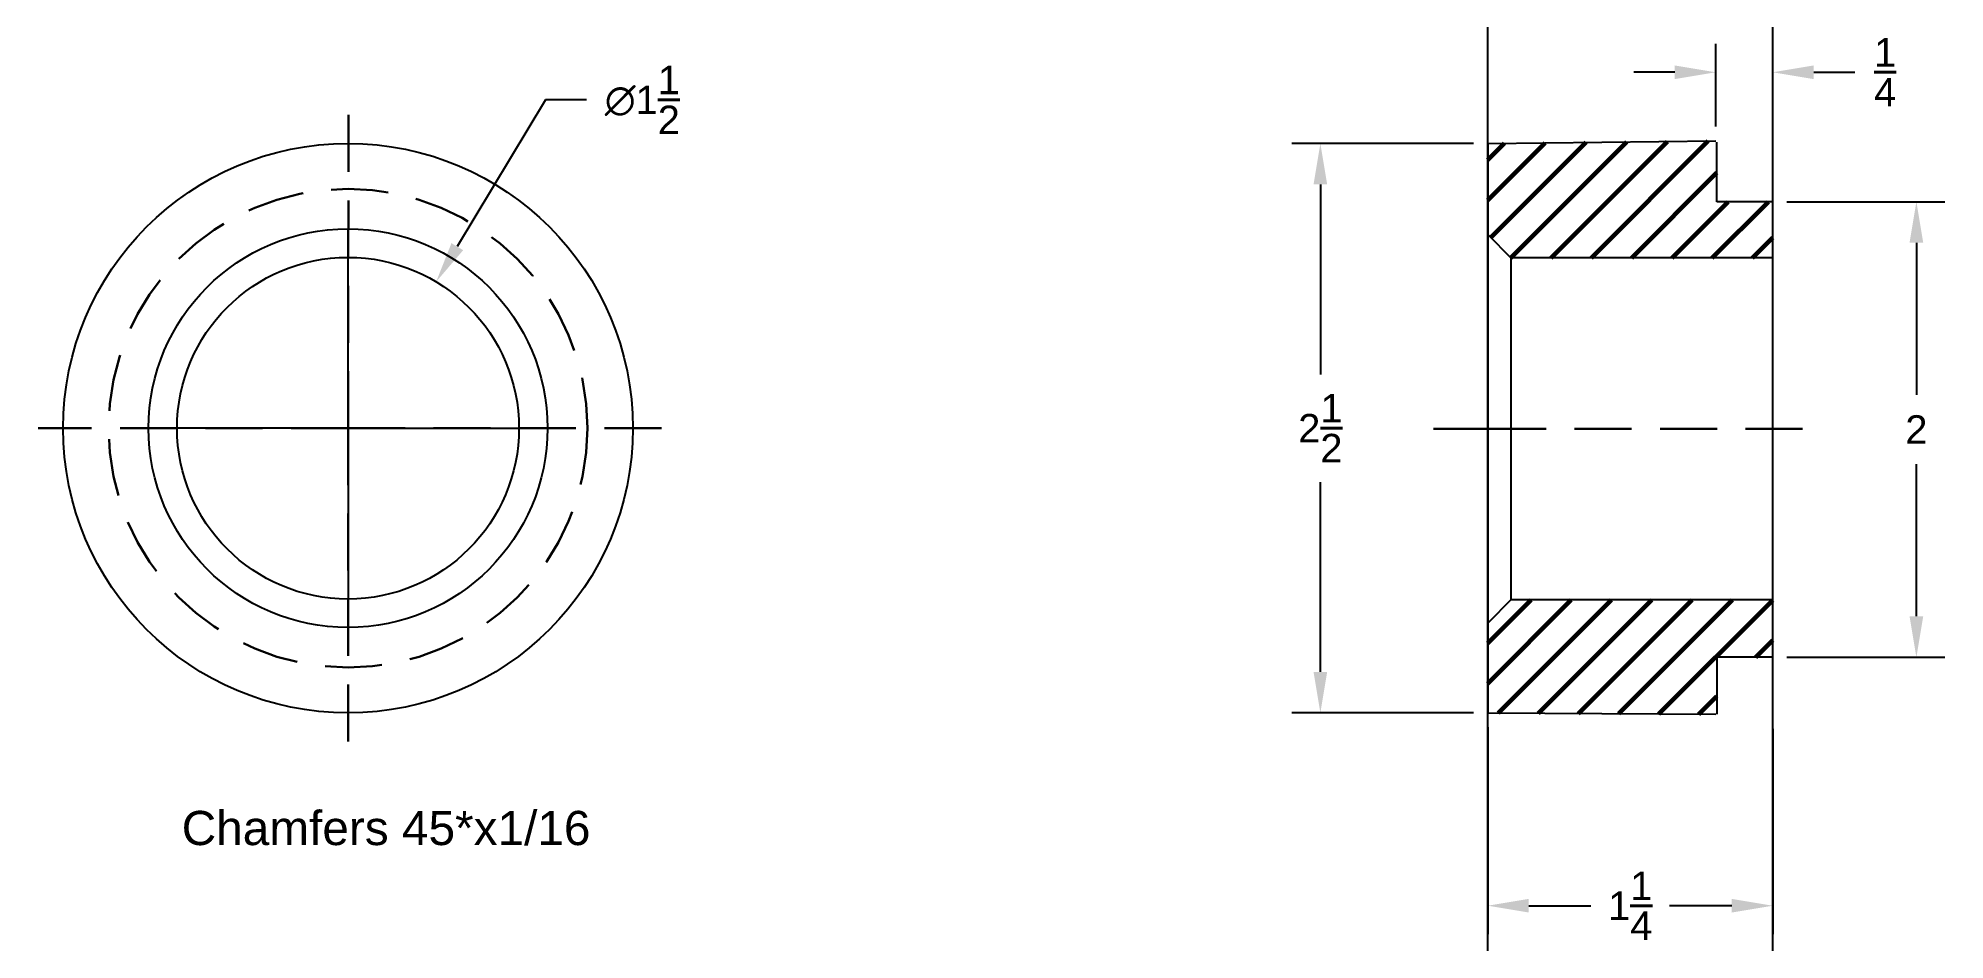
# Model space of a CAD drawing. Header units: inches. Extents: x -1.36 to 7.01, y 1.75 to 5.71.
import ezdxf

# ---------------------------------------------------------------- set-up
doc = ezdxf.new("R2010")
doc.units = ezdxf.units.IN
doc.header["$MEASUREMENT"] = 0
for name, pattern in [('CENTER', [2, 1.25, -0.25, 0.25, -0.25]), ('HIDDEN', [0.375, 0.25, -0.125]), ('PHANTOM', [2.5, 1.25, -0.25, 0.25, -0.25, 0.25, -0.25])]:
    doc.linetypes.add(name, pattern=pattern)
for name, color, linetype in [('Center lines', 1, 'CENTER'), ('Constuction', 9, 'Continuous'), ('Object Lines', 5, 'Continuous'), ('Ttitle Block lettering', 3, 'Continuous')]:
    doc.layers.add(name, color=color, linetype=linetype)
for name, color, linetype, lineweight in [('Cutting Plane Lines', 252, 'PHANTOM', 60), ('Dimensions', 6, 'Continuous', 40), ('Hidden Lines', 4, 'HIDDEN', 30)]:
    doc.layers.add(name, color=color, linetype=linetype, lineweight=lineweight)
doc.styles.get("Standard").update_dxf_attribs({"font": 'arial.ttf'})
doc.dimstyles.new('Mechanical', dxfattribs={"dimtxt": 0.125, "dimasz": 0.18, "dimexe": 0.125, "dimexo": 0.0625, "dimgap": 0.09, "dimtad": 0, "dimtih": 1, "dimtoh": 1, "dimdec": 4, "dimzin": 0, "dimdsep": 46, "dimlunit": 5, "dimtxsty": 'Standard', "dimcen": -0.125, "dimadec": 0, "dimazin": 0, "dimtfac": 1, "dimtdec": 4, "dimtofl": 0, "dimtmove": 0, "dimatfit": 3, "dimfxl": 1, "dimtolj": 1, "dimtzin": 0, "dimarcsym": 0})

# ---------------------------------------------------------------- blocks, each defined once
blk = doc.blocks.new('*D16')
at = {"layer": 'Defpoints', "color": 0}
for p in [(5.0008, 5.25), (4.2661, 2.75), (5.0008, 2.75)]:
    blk.add_point(p, dxfattribs=at)
at = {"layer": 'Dimensions', "color": 0, "lineweight": -2}
for p, q in [((4.9383, 5.25), (4.1411, 5.25)), ((4.2661, 5.07), (4.2661, 4.2363)), ((4.2661, 2.93), (4.2661, 3.7637)), ((4.9383, 2.75), (4.1411, 2.75))]:
    blk.add_line(p, q, dxfattribs=at)
at = {"layer": 'Dimensions', "color": 0}
for points in [[(4.2361, 5.07), (4.2961, 5.07), (4.2661, 5.25)], [(4.2361, 2.93), (4.2961, 2.93), (4.2661, 2.75)]]:
    blk.add_solid(points, dxfattribs=at)
at = {"layer": 'Dimensions', "color": 0, "insert": (4.2661, 4), "char_height": 0.125, "attachment_point": 5}
blk.add_mtext('\\A1;2{\\H1.000000x;\\S1/2;}', dxfattribs=at)
blk = doc.blocks.new('*D17')
at = {"layer": 'Defpoints', "color": 0}
for p in [(6.2508, 5.5624), (6.0008, 5.2615), (6.2508, 4.9943)]:
    blk.add_point(p, dxfattribs=at)
at = {"layer": 'Dimensions', "color": 0, "lineweight": -2}
for p, q in [((6.0008, 5.324), (6.0008, 5.6874)), ((6.2508, 5.0568), (6.2508, 5.6874)), ((5.8208, 5.5624), (5.6408, 5.5624)), ((6.4308, 5.5624), (6.6108, 5.5624))]:
    blk.add_line(p, q, dxfattribs=at)
at = {"layer": 'Dimensions', "color": 0}
for points in [[(5.8208, 5.5924), (5.8208, 5.5324), (6.0008, 5.5624)], [(6.4308, 5.5924), (6.4308, 5.5324), (6.2508, 5.5624)]]:
    blk.add_solid(points, dxfattribs=at)
at = {"layer": 'Dimensions', "color": 0, "insert": (6.744, 5.5624), "char_height": 0.125, "attachment_point": 5}
blk.add_mtext('\\A1;{\\H1.000000x;\\S1/4;}', dxfattribs=at)
blk = doc.blocks.new('*D18')
at = {"layer": 'Defpoints', "color": 0}
for p in [(6.2508, 4.9943), (6.2508, 2.9944), (6.8812, 2.9944)]:
    blk.add_point(p, dxfattribs=at)
at = {"layer": 'Dimensions', "color": 0, "lineweight": -2}
for p, q in [((6.3133, 4.9943), (7.0062, 4.9943)), ((6.8812, 4.8143), (6.8812, 4.1471)), ((6.8812, 3.1744), (6.8812, 3.8416)), ((6.3133, 2.9944), (7.0062, 2.9944))]:
    blk.add_line(p, q, dxfattribs=at)
at = {"layer": 'Dimensions', "color": 0}
for points in [[(6.8512, 4.8143), (6.9112, 4.8143), (6.8812, 4.9943)], [(6.8512, 3.1744), (6.9112, 3.1744), (6.8812, 2.9944)]]:
    blk.add_solid(points, dxfattribs=at)
at = {"layer": 'Dimensions', "color": 0, "insert": (6.8812, 3.9943), "char_height": 0.125, "attachment_point": 5}
blk.add_mtext('\\A1;2', dxfattribs=at)
blk = doc.blocks.new('*D19')
at = {"layer": 'Defpoints', "color": 0}
for p in [(5.0008, 2.75), (6.2508, 2.743), (6.2508, 1.9036)]:
    blk.add_point(p, dxfattribs=at)
at = {"layer": 'Dimensions', "color": 0, "lineweight": -2}
for p, q in [((5.0008, 2.6875), (5.0008, 1.7786)), ((6.2508, 2.6805), (6.2508, 1.7786)), ((5.1808, 1.9036), (5.4535, 1.9036)), ((6.0708, 1.9036), (5.798, 1.9036))]:
    blk.add_line(p, q, dxfattribs=at)
at = {"layer": 'Dimensions', "color": 0}
for points in [[(5.1808, 1.9336), (5.1808, 1.8736), (5.0008, 1.9036)], [(6.0708, 1.9336), (6.0708, 1.8736), (6.2508, 1.9036)]]:
    blk.add_solid(points, dxfattribs=at)
at = {"layer": 'Dimensions', "color": 0, "insert": (5.6258, 1.9036), "char_height": 0.125, "attachment_point": 5}
blk.add_mtext('\\A1;1{\\H1.000000x;\\S1/4;}', dxfattribs=at)
blk = doc.blocks.new('*D20')
at = {"layer": 'Defpoints', "color": 0}
for p in [(0.3866, 4.6427), (-0.3866, 3.3573)]:
    blk.add_point(p, dxfattribs=at)
at = {"layer": 'Dimensions', "color": 0, "lineweight": -2}
for p, q in [((0.867, 5.4411), (0.4794, 4.7969)), ((1.047, 5.4411), (0.867, 5.4411)), ((0, 4.25), (0, 4.875)), ((0, 3.875), (0, 4.125)), ((-0.25, 4), (-0.875, 4)), ((-0.125, 4), (0.125, 4)), ((0.25, 4), (0.875, 4)), ((0, 3.75), (0, 3.125))]:
    blk.add_line(p, q, dxfattribs=at)
at = {"layer": 'Dimensions', "color": 0}
blk.add_solid([(0.4537, 4.8124), (0.5051, 4.7814), (0.3866, 4.6427)], dxfattribs=at)
at = {"layer": 'Dimensions', "color": 0, "insert": (1.2913, 5.4411), "char_height": 0.125, "attachment_point": 5}
blk.add_mtext('\\A1;∅1{\\H1.000000x;\\S1/2;}', dxfattribs=at)

msp = doc.modelspace()

# ---------------------------------------------------------------- hatches: boundary and pattern name
at = {"layer": 'Cutting Plane Lines'}
h = msp.add_hatch(dxfattribs=at)
h.set_pattern_fill('ANSI31', color=256, style=0)
h.paths.add_polyline_path([(6.25075, 4.99429), (6.00569, 4.99429), (6.00569, 5.26153), (5.00075, 5.25), (5.00075, 4.84966), (5.1021, 4.74837), (6.25075, 4.74837)])
h.paths.add_polyline_path([(6.00569, 2.9944), (6.25075, 2.9944), (6.25075, 3.24594), (5.1021, 3.24594), (5.00075, 3.14466), (5.00075, 2.75), (6.00569, 2.74439)])

# ---------------------------------------------------------------- linework, layer by layer
at = {"layer": 'Center lines'}
for p, q in [((0, 4), (0, 4)), ((6.25075, 3.99716), (6.38175, 3.99716))]:
    msp.add_line(p, q, dxfattribs=at)
at = {"layer": 'Constuction'}
for p in [(5.00075, 0.27865), (6.25075, 0.27865)]:
    msp.add_xline(p, (0, 1), dxfattribs=at)
at = {"layer": 'Hidden Lines', "color": 1}
for p, q in [((0, 4), (0.00237, 5.40283)), ((0, 4), (-1.3597, 4)), ((0, 4), (0, 2.59451)), ((0, 4), (1.4573, 4)), ((5.00075, 3.99716), (4.76205, 3.99716)), ((6.38175, 3.99716), (5.00075, 3.99716))]:
    msp.add_line(p, q, dxfattribs=at)
at = {"layer": 'Hidden Lines'}
msp.add_circle((0, 4), 1.05037, dxfattribs=at)
msp.add_circle((0, 4), 1.05037, dxfattribs=at)
msp.add_circle((0, 4), 1.05037, dxfattribs=at)
msp.add_circle((0, 4), 1.05037, dxfattribs=at)
msp.add_circle((0, 4), 1.05037, dxfattribs=at)
at = {"layer": 'Object Lines'}
for p, q in [((5.00075, 5.25), (6.00075, 5.26147)), ((5.00075, 5.25), (5.00075, 2.75)), ((6.00569, 4.99429), (6.00569, 5.25564)), ((6.25075, 4.99429), (6.00569, 4.99429)), ((6.25075, 2.9944), (6.25075, 4.99429)), ((5.1021, 4.74837), (5.00366, 4.84675)), ((6.25075, 4.74837), (5.1021, 4.74837)), ((5.1021, 4.74837), (5.1021, 3.24594)), ((5.1021, 3.24594), (5.00366, 3.14757)), ((6.25075, 3.24594), (5.1021, 3.24594)), ((6.25075, 2.9944), (6.00569, 2.9944)), ((6.00569, 2.9944), (6.00569, 2.74442)), ((5.00075, 2.75), (6.00075, 2.74442))]:
    msp.add_line(p, q, dxfattribs=at)
for radius in [1.25, 0.875, 0.75]:
    msp.add_circle((0, 4), radius, dxfattribs=at)

# ---------------------------------------------------------------- texts
at = {"layer": 'Ttitle Block lettering'}
msp.add_text('Chamfers 45*x1/16', height=0.15, dxfattribs=at).set_placement((-0.7298, 2.16976))

# ---------------------------------------------------------------- dimensions: what is measured, and where the dimension line sits
at = {"layer": 'Dimensions'}
for base, p1, p2, picture, middle in [((6.25075, 5.56244), (6.00075, 5.26147), (6.25075, 4.99429), '*D17', (6.74398, 5.56244)), ((6.25075, 1.90356), (5.00075, 2.75), (6.25075, 2.74302), '*D19', (5.62575, 1.90356))]:
    dim = msp.add_linear_dim(base=base, p1=p1, p2=p2, dimstyle='Mechanical', dxfattribs=at)
    dim.commit()
    dim.dimension.update_dxf_attribs({"geometry": picture, "text_midpoint": middle})
dim = msp.add_diameter_dim_2p(p1=(-0.38663, 3.35733), p2=(0.38663, 4.64267), dimstyle='Mechanical', dxfattribs=at)
dim.commit()
dim.dimension.update_dxf_attribs({"geometry": '*D20', "text_midpoint": (1.29129, 5.44109), "dimtype": 163})
for base, p1, p2, picture, middle in [((4.26607, 2.75), (5.00075, 5.25), (5.00075, 2.75), '*D16', (4.26607, 4)), ((6.88118, 2.9944), (6.25075, 4.99429), (6.25075, 2.9944), '*D18', (6.88118, 3.99435))]:
    dim = msp.add_linear_dim(base=base, p1=p1, p2=p2, angle=90, dimstyle='Mechanical', dxfattribs=at)
    dim.commit()
    dim.dimension.update_dxf_attribs({"geometry": picture, "text_midpoint": middle})

doc.saveas('drawing.dxf')
